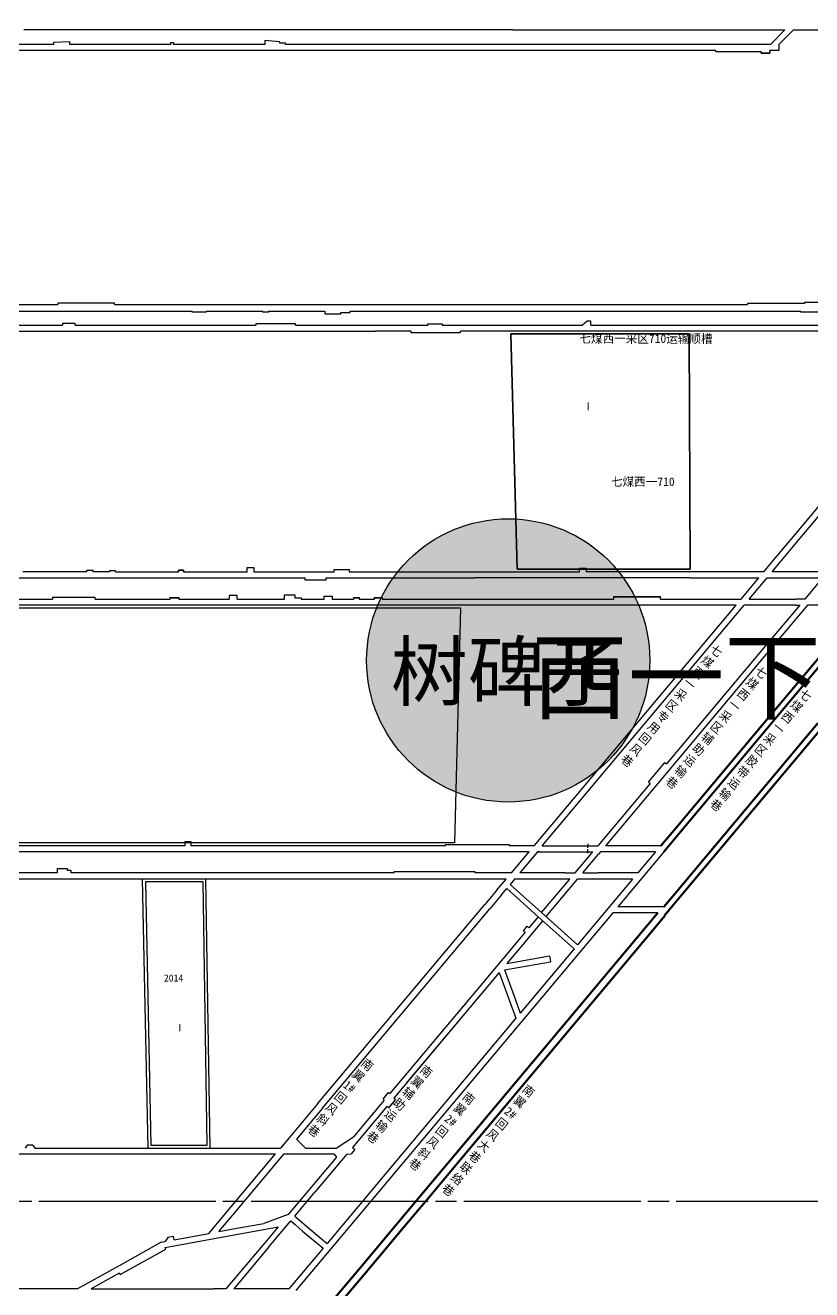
# Model space of a CAD drawing. Header units: millimetres. Extents: x 41513366 to 41522434, y 4590966 to 4600634.
# Drawn here: x 41517719 to 41518275, y 4593861 to 4594753 of the extents above; entities that cross this region are included whole.
import ezdxf

# ---------------------------------------------------------------- set-up
doc = ezdxf.new("R2010")
doc.units = ezdxf.units.MM
doc.linetypes.add('SJHD', pattern=[10, 8, -2])
doc.linetypes.add('新采区边界(5K)', pattern=[150, 125, -5, 15, -5])
doc.layers.get('0').update_dxf_attribs({"lineweight": 18})
for name, color, linetype, lineweight in [('12-2采区边界线', 7, 'Continuous', 18), ('2014年工作面月末位置', 150, 'Continuous', 18), ('2016年12煤进尺', 7, 'Continuous', 18), ('7煤工作面编号', 7, 'Continuous', 18), ('7煤巷道', 6, 'Continuous', 18), ('7煤巷道名称', 6, 'Continuous', 18), ('岩巷', 30, 'Continuous', 18), ('工作面月末位置', 7, 'Continuous', 18), ('采区名称', 7, 'Continuous', 18), ('采空区工作面颜色', 6, 'Continuous', 18)]:
    doc.layers.add(name, color=color, linetype=linetype, lineweight=lineweight)
doc.styles.add('仿宋_GB2312', font='')
doc.styles.add('正体', font='')
doc.styles.add('正等线体', font='simhei.ttf')
doc.styles.get('仿宋_GB2312').set_extended_font_data('宋体')
doc.styles.get('正体').set_extended_font_data('宋体')

msp = doc.modelspace()

# ---------------------------------------------------------------- hatches: boundary and pattern name
at = {"layer": '2016年12煤进尺', "lineweight": -3, "ltscale": 2}
h = msp.add_hatch(color=256, dxfattribs=at)
h.set_gradient(color1=(255, 255, 0), color2=(0, 255, 0), tint=1)
edge = h.paths.add_edge_path()
edge.add_arc((41518099.807, 4595388.504), 100, 0, 360)
edge = h.paths.add_edge_path()
edge.add_arc((41518060.298, 4594304.927), 100, 0, 360)

# ---------------------------------------------------------------- linework, layer by layer
at = {"color": 2, "lineweight": -3}
msp.add_lwpolyline([(41517971.9371, 4593995.1451), (41517972.7797, 4593994.4379)], dxfattribs=at)
at = {"layer": '12-2采区边界线', "linetype": '新采区边界(5K)', "lineweight": -3}
msp.add_lwpolyline([(41518603.8397, 4595091.2016), (41518603.8397, 4593922.9795), (41516900, 4593922.9795)], dxfattribs=at)
at = {"layer": '2014年工作面月末位置', "color": 150, "lineweight": -3, "ltscale": 0.5}
msp.add_lwpolyline([(41517849.832, 4593960.644), (41517846.822, 4594150.494)], dxfattribs=at)
at = {"layer": '2014年工作面月末位置', "color": 150, "lineweight": -3}
msp.add_lwpolyline([(41517804.0461, 4594148.494), (41517807.9621, 4593962.644), (41517847.8, 4593962.644), (41517844.8535, 4594148.494)], close=True, dxfattribs=at)
at = {"layer": '2016年12煤进尺', "lineweight": 30, "ltscale": 2}
msp.add_circle((41518060.298, 4594304.927), 100, dxfattribs=at)
at = {"layer": '7煤巷道', "lineweight": -3}
for p, q in [((41517830.983, 4594750.1504), (41517718.2, 4594750.1496)), ((41517933.415, 4594750.1511), (41517830.983, 4594750.1504)), ((41518063.52, 4594750.152), (41517933.415, 4594750.1511)), ((41518063.52, 4594750.152), (41518152.52, 4594750.152)), ((41518152.52, 4594750.144), (41518255.7071, 4594750.144)), ((41518255.7071, 4594750.144), (41518245.4571, 4594739.894)), ((41518261.6547, 4594750.152), (41518251.3967, 4594739.894)), ((41518261.6468, 4594750.144), (41518298.4534, 4594750.1439)), ((41517739.487, 4594739.894), (41517686.3871, 4594739.894)), ((41517772.104, 4594739.894), (41517750.487, 4594739.894)), ((41517821.916, 4594739.894), (41517772.104, 4594739.894)), ((41517842.274, 4594739.894), (41517823.916, 4594739.894)), ((41517888.292, 4594739.894), (41517842.274, 4594739.894)), ((41517899.8632, 4594739.894), (41517899.875, 4594739.894)), ((41517899.875, 4594739.894), (41517899.8632, 4594739.894)), ((41517979.518, 4594739.894), (41517902.892, 4594739.894)), ((41518088.5688, 4594739.894), (41517979.518, 4594739.894)), ((41518170.424, 4594739.894), (41518088.5688, 4594739.894)), ((41518202.45, 4594739.894), (41518170.424, 4594739.894)), ((41518245.4571, 4594739.894), (41518202.45, 4594739.894)), ((41518251.3967, 4594739.894), (41518251.3967, 4594735.694)), ((41517772.104, 4594735.694), (41517686.3871, 4594735.694)), ((41517842.274, 4594735.694), (41517772.104, 4594735.694)), ((41517899.875, 4594735.694), (41517842.274, 4594735.694)), ((41517979.518, 4594735.694), (41517899.875, 4594735.694)), ((41518088.5688, 4594735.694), (41517979.518, 4594735.694)), ((41518170.424, 4594735.694), (41518088.5688, 4594735.694)), ((41518202.45, 4594735.694), (41518170.424, 4594735.694)), ((41518207.024, 4594735.694), (41518202.45, 4594735.694)), ((41518207.024, 4594734.594), (41518207.024, 4594735.694)), ((41518207.024, 4594734.594), (41518207.024, 4594735.694)), ((41518239.024, 4594734.594), (41518207.024, 4594734.594)), ((41518239.024, 4594734.594), (41518207.024, 4594734.594)), ((41518251.3967, 4594735.694), (41518245.4571, 4594735.694)), ((41517658.262, 4594556.144), (41517742.126, 4594556.144)), ((41517782.126, 4594556.144), (41517784.742, 4594556.144)), ((41517784.742, 4594556.144), (41517882.036, 4594556.144)), ((41517882.036, 4594556.144), (41518017.383, 4594556.144)), ((41518017.383, 4594556.144), (41518139.077, 4594556.144)), ((41518139.077, 4594556.144), (41518229.389, 4594556.144)), ((41517658.262, 4594551.6316), (41517784.742, 4594551.6296)), ((41517784.742, 4594551.644), (41517837.0914, 4594551.6354)), ((41517847.0914, 4594551.6337), (41517882.036, 4594551.628)), ((41517882.036, 4594551.628), (41517887.0917, 4594551.6283)), ((41517891.0274, 4594551.6286), (41517930.79, 4594551.631)), ((41517948.69, 4594551.6321), (41518139.077, 4594551.644)), ((41518139.077, 4594551.644), (41518236.099, 4594551.644)), ((41518236.099, 4594551.644), (41518267.0372, 4594551.644)), ((41518271.0372, 4594551.144), (41518285.086, 4594551.144)), ((41517565.648, 4594537.444), (41517811.597, 4594537.444)), ((41517713.448, 4594541.644), (41517745.448, 4594541.644)), ((41517754.448, 4594541.644), (41517811.597, 4594541.644)), ((41517811.597, 4594541.644), (41517882.088, 4594541.644)), ((41517811.597, 4594537.444), (41517966.553, 4594537.444)), ((41517910.088, 4594541.644), (41517966.553, 4594541.644)), ((41518263.1453, 4594393.9865), (41518291.0025, 4594427.1854)), ((41518266.5159, 4594391.1582), (41518294.4119, 4594424.4034)), ((41518247.7462, 4594375.6346), (41518263.1453, 4594393.9865)), ((41518251.1168, 4594372.8063), (41518266.5159, 4594391.1582)), ((41518240.9292, 4594367.5104), (41518247.7462, 4594375.6346)), ((41517762.6005, 4594367.444), (41517717.516, 4594367.444)), ((41517767.2005, 4594368.444), (41517762.6005, 4594368.444)), ((41517778.6974, 4594367.444), (41517767.2005, 4594367.444)), ((41517782.8974, 4594367.444), (41517827.4974, 4594367.444)), ((41518188.611, 4594367.444), (41518115.3737, 4594367.444)), ((41518240.9292, 4594367.5104), (41518188.611, 4594367.444)), ((41518246.6678, 4594367.5042), (41518251.1168, 4594372.8063)), ((41518285.7944, 4594367.4622), (41518246.6678, 4594367.5042)), ((41517916.878, 4594361.594), (41517916.878, 4594363.244)), ((41517931.478, 4594361.594), (41517916.878, 4594361.594)), ((41517931.478, 4594363.244), (41517931.478, 4594361.594)), ((41518188.611, 4594363.244), (41518036.657, 4594363.244)), ((41518188.611, 4594363.244), (41518237.3493, 4594363.244)), ((41518224.7628, 4594348.244), (41518237.3493, 4594363.244)), ((41518230.5066, 4594348.244), (41518243.0931, 4594363.244)), ((41518243.0931, 4594363.244), (41518282.2549, 4594363.244)), ((41517768.541, 4594349.244), (41517738.541, 4594349.244)), ((41517738.541, 4594349.244), (41517738.541, 4594348.244)), ((41517768.541, 4594348.244), (41517768.541, 4594349.244)), ((41517821.641, 4594348.244), (41517821.641, 4594349.244)), ((41517821.641, 4594349.244), (41517827.641, 4594349.244)), ((41517821.644, 4594348.185), (41517821.644, 4594349.185)), ((41517821.644, 4594349.185), (41517827.644, 4594349.185)), ((41517827.641, 4594349.244), (41517827.641, 4594348.244)), ((41517827.644, 4594349.185), (41517827.644, 4594348.185)), ((41517868.803, 4594350.744), (41517863.203, 4594350.744)), ((41517863.203, 4594350.744), (41517863.203, 4594348.244)), ((41517868.806, 4594350.685), (41517863.206, 4594350.685)), ((41517868.803, 4594348.244), (41517868.803, 4594350.744)), ((41517868.806, 4594348.185), (41517868.806, 4594350.685)), ((41517902.306, 4594348.185), (41517902.306, 4594351.185)), ((41517902.306, 4594351.185), (41517909.606, 4594351.185)), ((41517909.606, 4594351.185), (41517909.606, 4594349.185)), ((41517909.606, 4594349.185), (41517914.106, 4594349.185)), ((41517914.106, 4594349.185), (41517914.106, 4594348.185)), ((41517930.303, 4594348.244), (41517930.303, 4594350.344)), ((41517930.303, 4594350.344), (41517936.003, 4594350.344)), ((41517930.306, 4594348.185), (41517930.306, 4594350.285)), ((41517930.306, 4594350.285), (41517936.006, 4594350.285)), ((41517936.003, 4594350.344), (41517936.003, 4594348.244)), ((41517936.006, 4594350.285), (41517936.006, 4594348.185)), ((41517951.303, 4594348.244), (41517951.303, 4594349.244)), ((41517951.303, 4594349.244), (41517955.103, 4594349.244)), ((41517951.306, 4594348.185), (41517951.306, 4594349.185)), ((41517951.306, 4594349.185), (41517955.106, 4594349.185)), ((41517955.103, 4594349.244), (41517955.103, 4594348.244)), ((41517955.106, 4594349.185), (41517955.106, 4594348.185)), ((41517965.803, 4594348.244), (41517965.803, 4594349.244)), ((41517965.803, 4594349.244), (41517971.303, 4594349.244)), ((41517965.806, 4594348.185), (41517965.806, 4594349.185)), ((41517965.806, 4594349.185), (41517971.306, 4594349.185)), ((41517971.303, 4594349.244), (41517971.303, 4594348.244)), ((41517971.306, 4594349.185), (41517971.306, 4594348.185)), ((41518269.6684, 4594348.244), (41518263.524, 4594348.244)), ((41518221.2385, 4594344.044), (41516951.476, 4594344.044)), ((41518095.9677, 4594194.7521), (41518221.2385, 4594344.044)), ((41518099.3383, 4594191.9238), (41518226.9823, 4594344.044)), ((41518263.524, 4594344.044), (41518226.9823, 4594344.044)), ((41518310.7894, 4594344.044), (41518271.6269, 4594344.044)), ((41518241.5993, 4594314.7925), (41518206.2554, 4594272.6713)), ((41518244.8167, 4594312.0928), (41518209.4728, 4594269.9716)), ((41518209.4728, 4594269.9716), (41518164.4776, 4594216.3484)), ((41518206.2554, 4594272.6713), (41518172.0191, 4594231.8701)), ((41518159.2999, 4594219.0454), (41518170.8701, 4594232.8342)), ((41518170.8701, 4594232.8342), (41518172.0191, 4594231.8701)), ((41518160.4489, 4594218.0813), (41518123.4973, 4594174.044)), ((41518164.4776, 4594216.3484), (41518128.98, 4594174.044)), ((41518159.2999, 4594219.0454), (41518160.4489, 4594218.0813)), ((41518078.5915, 4594174.044), (41518095.9677, 4594194.7521)), ((41518084.3353, 4594174.044), (41518099.3383, 4594191.9238)), ((41517831.898, 4594177.044), (41517836.098, 4594177.044)), ((41517831.898, 4594177.044), (41517831.898, 4594174.044)), ((41517831.898, 4594177.044), (41517836.098, 4594177.044)), ((41517831.898, 4594177.044), (41517831.898, 4594174.044)), ((41517836.098, 4594177.044), (41517836.098, 4594174.044)), ((41517836.098, 4594177.044), (41517836.098, 4594174.044)), ((41518015.913, 4594174.044), (41518015.913, 4594174.844)), ((41518015.913, 4594174.844), (41518060.913, 4594174.844)), ((41518015.913, 4594174.044), (41518015.913, 4594174.844)), ((41518015.913, 4594174.844), (41518060.913, 4594174.844)), ((41518060.913, 4594174.844), (41518060.913, 4594174.044)), ((41518060.913, 4594174.844), (41518060.913, 4594174.044)), ((41518081.0723, 4594169.844), (41518119.9731, 4594169.844)), ((41518084.3353, 4594174.044), (41518123.4973, 4594174.044)), ((41518107.5125, 4594154.994), (41518119.9731, 4594169.844)), ((41518112.9952, 4594154.994), (41518124.0072, 4594168.1177)), ((41518125.4558, 4594169.844), (41518124.0072, 4594168.1177)), ((41518170.2542, 4594169.7154), (41518137.721, 4594130.944)), ((41518170.1009, 4594169.844), (41518170.2542, 4594169.7154)), ((41518083.8851, 4594126.836), (41518103.7365, 4594150.494)), ((41518087.0034, 4594124.0183), (41518109.2192, 4594150.494)), ((41518100.624, 4594154.994), (41518107.5125, 4594154.994)), ((41518103.7365, 4594150.494), (41518100.624, 4594150.494)), ((41518123.8962, 4594150.494), (41518109.2192, 4594150.494)), ((41518112.9952, 4594154.994), (41518123.8962, 4594154.994)), ((41518052.0051, 4594142.3594), (41518043.8139, 4594132.5974)), ((41517925.6763, 4593991.8066), (41518043.8139, 4594132.5974)), ((41518055.5289, 4594139.4026), (41518047.3377, 4594129.6406)), ((41517929.2001, 4593988.8498), (41518047.3377, 4594129.6406)), ((41518081.4951, 4594123.9877), (41518074.9533, 4594116.1915)), ((41518134.1968, 4594126.744), (41518126.8439, 4594117.9811)), ((41518170.2088, 4594130.944), (41518137.721, 4594130.944)), ((41518126.8439, 4594117.9811), (41517910.3528, 4593859.9771)), ((41518084.6227, 4594121.181), (41518069.5936, 4594103.27)), ((41518123.3201, 4594120.938), (41518109.129, 4594104.0256)), ((41518066.3762, 4594105.9697), (41518038.6036, 4594072.8717)), ((41518072.2536, 4594112.9741), (41518066.3762, 4594105.9697)), ((41518069.5936, 4594103.27), (41518059.2873, 4594090.9874)), ((41518106.8137, 4594101.2664), (41518068.7672, 4594055.9244)), ((41518089.3482, 4594096.3198), (41518090.0768, 4594092.1835)), ((41518053.8823, 4594084.5394), (41518041.8266, 4594070.1669)), ((41518053.8823, 4594084.5394), (41518061.1722, 4594064.5113)), ((41518057.6487, 4594086.4712), (41518065.1189, 4594065.9479)), ((41518061.1722, 4594064.5113), (41518065.6499, 4594052.2093)), ((41518065.1189, 4594065.9479), (41518068.7672, 4594055.9244)), ((41518065.6499, 4594052.2093), (41517985.2933, 4593956.444)), ((41517925.6763, 4593991.8066), (41517906.7141, 4593969.2083)), ((41517929.2001, 4593988.8498), (41517910.807, 4593966.9297)), ((41517906.7141, 4593969.2083), (41517899.5278, 4593960.644)), ((41517939.0872, 4593954.2904), (41517904.9408, 4593913.6009)), ((41517985.2933, 4593956.444), (41517932.3228, 4593893.3163)), ((41517942.3078, 4593951.5875), (41517923.6594, 4593929.3675)), ((41517909.4856, 4593912.4789), (41517923.6594, 4593929.3675)), ((41517904.9408, 4593913.6009), (41517887.5994, 4593907.4259)), ((41517891.518, 4593891.0701), (41517906.657, 4593909.1086)), ((41517906.657, 4593909.1086), (41517909.7382, 4593906.5232)), ((41517909.4856, 4593912.4789), (41517912.5664, 4593909.8938)), ((41517912.5664, 4593909.8938), (41517917.9289, 4593905.3941)), ((41517897.7471, 4593905.0288), (41517888.2997, 4593893.7711)), ((41517909.7382, 4593906.5232), (41517915.1003, 4593902.0238)), ((41517915.1003, 4593902.0238), (41517925.6739, 4593893.1516)), ((41517917.9289, 4593905.3941), (41517928.5024, 4593896.5219)), ((41517925.6739, 4593893.1516), (41517929.4945, 4593889.9457)), ((41517928.5024, 4593896.5219), (41517932.3228, 4593893.3163)), ((41517929.4945, 4593889.9457), (41517906.829, 4593862.934))]:
    msp.add_line(p, q, dxfattribs=at)
at = {"layer": '7煤巷道', "color": 5, "lineweight": 50}
for p, q in [((41518300.5048, 4594331.7873), (41518246.8717, 4594267.8698)), ((41518303.7222, 4594329.0876), (41518250.0891, 4594265.1701)), ((41518246.8717, 4594267.8698), (41518178.6432, 4594186.5583)), ((41518250.0891, 4594265.1701), (41518181.8606, 4594183.8586)), ((41518178.642, 4594186.5593), (41518168.1405, 4594174.044)), ((41518181.8606, 4594183.8586), (41518170.1009, 4594169.844)), ((41518176.7639, 4594138.7561), (41518170.2088, 4594130.944)), ((41518179.9813, 4594136.0564), (41518170.5972, 4594124.8729))]:
    msp.add_line(p, q, dxfattribs=at)
at = {"layer": '7煤巷道', "lineweight": -3}
for points in [[(41517739.487, 4594739.894), (41517739.487, 4594741.409), (41517750.487, 4594742.009), (41517750.487, 4594739.894)], [(41517821.916, 4594739.894), (41517821.916, 4594741.294), (41517823.916, 4594741.294), (41517823.916, 4594739.894)], [(41517902.892, 4594739.894), (41517902.892, 4594740.7118), (41517898.892, 4594740.894), (41517898.892, 4594741.7484), (41517888.292, 4594742.6941), (41517888.292, 4594739.894)], [(41518251.3967, 4594735.694), (41518245.024, 4594735.694), (41518245.024, 4594733.694), (41518239.024, 4594733.694), (41518239.024, 4594734.594), (41518239.024, 4594733.694), (41518245.024, 4594733.694), (41518245.024, 4594735.694)], [(41517782.126, 4594556.144), (41517782.126, 4594557.144), (41517742.126, 4594557.144), (41517742.126, 4594556.144)], [(41518269.589, 4594556.844), (41518229.389, 4594556.844), (41518229.389, 4594556.144)], [(41518302.089, 4594556.144), (41518302.089, 4594557.644), (41518269.589, 4594557.644), (41518269.589, 4594556.844)], [(41517754.448, 4594541.644), (41517754.448, 4594542.944), (41517745.448, 4594542.944), (41517745.448, 4594541.644)], [(41517847.0914, 4594551.644), (41517847.0914, 4594550.844), (41517837.0914, 4594550.844), (41517837.0914, 4594551.644)], [(41517891.0917, 4594551.644), (41517891.0917, 4594550.844), (41517887.0917, 4594550.844), (41517887.0917, 4594551.644)], [(41517930.79, 4594551.644), (41517930.79, 4594549.744), (41517942.19, 4594549.744), (41517942.19, 4594550.644), (41517948.69, 4594550.644), (41517948.69, 4594551.644)], [(41518116.1182, 4594544.444), (41518112.693, 4594541.644)], [(41518118.719, 4594541.644), (41518118.719, 4594544.444), (41518116.1182, 4594544.444)], [(41518271.0372, 4594551.144), (41518271.0372, 4594550.844), (41518267.0372, 4594550.844), (41518267.0372, 4594551.644)], [(41517910.088, 4594541.644), (41517910.088, 4594542.644), (41517882.088, 4594542.644), (41517882.088, 4594541.644)], [(41517910.088, 4594541.644), (41517910.088, 4594542.644), (41517882.088, 4594542.644), (41517882.088, 4594541.644)], [(41517966.553, 4594541.644), (41518003.55, 4594541.644)], [(41517991.55, 4594537.444), (41517966.553, 4594537.444)], [(41517991.55, 4594537.444), (41517991.55, 4594536.444), (41518026.55, 4594536.444), (41518026.55, 4594537.444)], [(41518003.55, 4594541.644), (41518003.55, 4594542.644), (41518013.55, 4594542.644), (41518013.55, 4594541.644)], [(41518013.55, 4594541.644), (41518112.693, 4594541.644)], [(41518327.013, 4594537.444), (41518026.55, 4594537.444)], [(41518118.719, 4594541.644), (41518317.4918, 4594541.644)], [(41517762.6005, 4594367.444), (41517762.6005, 4594368.444)], [(41517767.2005, 4594367.444), (41517767.2005, 4594368.444)], [(41517782.8974, 4594367.444), (41517782.8974, 4594368.244), (41517778.6974, 4594368.244), (41517778.6974, 4594367.444)], [(41517827.4974, 4594367.444), (41517827.4974, 4594368.544), (41517830.9974, 4594368.544), (41517830.9974, 4594367.444)], [(41517830.9974, 4594367.444), (41517830.9974, 4594368.544), (41517827.4974, 4594368.544), (41517827.4974, 4594367.444)], [(41517830.9974, 4594367.444), (41517875.9974, 4594367.444)], [(41517875.9974, 4594367.444), (41517875.9974, 4594370.444), (41517880.6974, 4594370.444), (41517880.6974, 4594367.444)], [(41517875.9974, 4594367.444), (41517875.9974, 4594370.444), (41517880.6974, 4594370.444), (41517880.6974, 4594367.444)], [(41517880.6974, 4594367.444), (41517937.278, 4594367.444)], [(41517937.278, 4594367.444), (41517937.278, 4594369.094), (41517947.978, 4594369.094), (41517947.978, 4594367.444)], [(41517947.978, 4594367.444), (41518110.5737, 4594367.444)], [(41518110.5737, 4594367.444), (41518110.5737, 4594370.044), (41518115.3737, 4594370.044), (41518115.3737, 4594367.444)], [(41517490.83, 4594363.244), (41517916.878, 4594363.244)], [(41517931.478, 4594363.244), (41518036.657, 4594363.244)], [(41518282.2549, 4594363.244), (41518269.6684, 4594348.244)], [(41517441.178, 4594348.244), (41517738.541, 4594348.244)], [(41517768.541, 4594348.244), (41517821.641, 4594348.244)], [(41517827.641, 4594348.244), (41517863.203, 4594348.244)], [(41517868.803, 4594348.244), (41517902.306, 4594348.185)], [(41517914.106, 4594348.185), (41517930.303, 4594348.244)], [(41517936.003, 4594348.244), (41517951.303, 4594348.244)], [(41517955.103, 4594348.244), (41517965.803, 4594348.244)], [(41517971.303, 4594348.244), (41518134.735, 4594348.244)], [(41518167.735, 4594348.244), (41518167.735, 4594349.744), (41518134.735, 4594349.744), (41518134.735, 4594348.244)], [(41518167.738, 4594348.185), (41518167.738, 4594349.685), (41518134.738, 4594349.685), (41518134.738, 4594348.185)], [(41518167.735, 4594348.244), (41518224.7628, 4594348.244)], [(41518230.5066, 4594348.244), (41518263.524, 4594348.244)], [(41518266.1442, 4594344.044), (41518241.5993, 4594314.7925)], [(41518271.6269, 4594344.044), (41518244.8167, 4594312.0928)], [(41518263.524, 4594344.044), (41518266.1442, 4594344.044)], [(41518018.479, 4594169.844), (41516958.3488, 4594169.844), (41516958.3488, 4594168.844), (41516943.3488, 4594168.844), (41516943.3488, 4594169.844)], [(41517831.898, 4594174.044), (41517709.844, 4594174.044)], [(41518015.913, 4594174.044), (41517836.098, 4594174.044)], [(41518075.0673, 4594169.844), (41518018.479, 4594169.844)], [(41518078.5915, 4594174.044), (41518060.913, 4594174.044)], [(41518062.6068, 4594154.994), (41518075.0675, 4594169.844)], [(41518081.0723, 4594169.844), (41518068.6117, 4594154.994)], [(41518075.0675, 4594169.844), (41518075.0673, 4594169.844)], [(41518082.479, 4594169.844), (41518081.0723, 4594169.844)], [(41518164.3572, 4594169.844), (41518125.4558, 4594169.844)], [(41518168.1425, 4594174.044), (41518128.98, 4594174.044)], [(41518164.3572, 4594169.844), (41518151.8965, 4594154.994)], [(41517732.8537, 4594154.994), (41517702.87, 4594154.994)], [(41517732.8537, 4594150.494), (41517702.87, 4594150.494)], [(41517742.0271, 4594154.994), (41517732.8537, 4594154.994)], [(41517762.921, 4594150.494), (41517732.8537, 4594150.494)], [(41517742.0271, 4594154.994), (41517742.0271, 4594157.894), (41517748.7271, 4594157.894)], [(41517748.7271, 4594157.894), (41517748.7271, 4594156.894), (41517751.3352, 4594156.894), (41517751.3352, 4594154.994)], [(41517749.6271, 4594156.894), (41517751.3352, 4594156.894)], [(41517762.921, 4594154.994), (41517751.3352, 4594154.994)], [(41517853.122, 4594154.994), (41517762.921, 4594154.994)], [(41517853.122, 4594150.494), (41517762.921, 4594150.494)], [(41517929.134, 4594154.994), (41517853.122, 4594154.994)], [(41517929.134, 4594150.494), (41517853.122, 4594150.494)], [(41517979.7229, 4594154.994), (41517929.134, 4594154.994)], [(41518002.085, 4594150.494), (41517929.134, 4594150.494)], [(41517979.7229, 4594154.994), (41517979.7229, 4594155.994), (41518036.7229, 4594155.994), (41518036.7229, 4594154.994)], [(41518057.0188, 4594150.494), (41518002.085, 4594150.494)], [(41518057.0188, 4594154.994), (41518036.7229, 4594154.994)], [(41518052.0051, 4594142.3594), (41518055.879, 4594146.9761), (41518058.8309, 4594150.494)], [(41518062.6068, 4594154.994), (41518057.0188, 4594154.994)], [(41518058.8309, 4594150.494), (41518057.0188, 4594150.494)], [(41518064.8357, 4594150.494), (41518061.6198, 4594146.6613)], [(41518064.8357, 4594150.494), (41518061.6198, 4594146.6613)], [(41518070.5237, 4594150.494), (41518064.8357, 4594150.494)], [(41518100.624, 4594150.494), (41518064.8357, 4594150.494)], [(41518070.5237, 4594154.994), (41518068.6117, 4594154.994)], [(41518100.624, 4594154.994), (41518068.6117, 4594154.994)], [(41518148.1206, 4594150.494), (41518123.3201, 4594120.938)], [(41518151.8965, 4594154.994), (41518123.8962, 4594154.994)], [(41518148.1206, 4594150.494), (41518123.8962, 4594150.494)], [(41518055.5289, 4594139.4026), (41518059.3044, 4594143.902)], [(41518066.3773, 4594137.5547), (41518059.3044, 4594143.902)], [(41518068.7839, 4594140.2362), (41518061.6198, 4594146.6613)], [(41518061.6198, 4594146.6613), (41518068.7839, 4594140.2362)], [(41518081.4951, 4594123.9877), (41518066.3771, 4594137.5544)], [(41518083.8851, 4594126.836), (41518068.7839, 4594140.2362)], [(41518106.8137, 4594101.2664), (41518081.4951, 4594123.9877)], [(41518109.129, 4594104.0256), (41518083.8851, 4594126.836)], [(41518166.0311, 4594126.744), (41518134.1968, 4594126.744)], [(41518166.0311, 4594126.744), (41518134.1968, 4594126.744)], [(41518071.0279, 4594114.0026), (41518073.7276, 4594117.22)], [(41518073.7276, 4594117.22), (41518074.9533, 4594116.1915)], [(41518084.6227, 4594121.181), (41518084.6226, 4594121.1811)], [(41518071.0279, 4594114.0026), (41518072.2536, 4594112.9741)], [(41518057.6487, 4594086.4712), (41518090.0768, 4594092.1835)], [(41518059.3238, 4594091.0309), (41518089.3482, 4594096.3198)], [(41518053.8806, 4594084.5441), (41517979.537, 4593995.9473)], [(41518038.6032, 4594072.872), (41517976.6578, 4593999.0589)], [(41518041.8204, 4594070.1721), (41517988.3097, 4594006.4099)], [(41517971.9371, 4593995.1451), (41517975.7387, 4593999.8303)], [(41517975.7387, 4593999.8303), (41517976.6577, 4593999.059)], [(41517975.7387, 4593999.8303), (41517976.6577, 4593999.059)], [(41517974.5851, 4593990.051), (41517950.2952, 4593961.1059)], [(41517972.7798, 4593994.4378), (41517951.0085, 4593968.4956)], [(41517971.9371, 4593995.1451), (41517972.7797, 4593994.4379)], [(41517971.9371, 4593995.1451), (41517972.7797, 4593994.4379)], [(41517975.7892, 4593989.0404), (41517974.5871, 4593990.0493)], [(41517980.7392, 4593994.9385), (41517975.7892, 4593989.0404)], [(41517979.537, 4593995.9473), (41517980.7614, 4593994.9199)], [(41517720.554, 4593962.644), (41517719.054, 4593960.644)], [(41517724.554, 4593962.644), (41517720.554, 4593962.644)], [(41517724.554, 4593962.644), (41517726.054, 4593960.644)], [(41517910.807, 4593966.9297), (41517917.183, 4593960.644)], [(41517938.7615, 4593960.644), (41517951.0088, 4593968.4957)], [(41517644.04, 4593956.444), (41517726.036, 4593956.444)], [(41517726.036, 4593960.644), (41517808.788, 4593960.644)], [(41517726.036, 4593956.444), (41517808.788, 4593956.444)], [(41517808.788, 4593960.644), (41517872.721, 4593960.644)], [(41517808.788, 4593956.444), (41517872.721, 4593956.444)], [(41517872.721, 4593960.644), (41517899.5278, 4593960.644)], [(41517872.721, 4593956.444), (41517896.0033, 4593956.444)], [(41517886.3109, 4593944.893), (41517896.0033, 4593956.444)], [(41517889.8347, 4593941.9362), (41517902.0082, 4593956.444)], [(41517902.0082, 4593956.444), (41517903.8004, 4593956.444), (41517937.1496, 4593956.444)], [(41517917.183, 4593960.644), (41517938.7615, 4593960.644)], [(41517937.1496, 4593956.444), (41517939.0874, 4593954.2902)], [(41517939.0873, 4593954.2904), (41517939.0872, 4593954.2904)], [(41517946.31, 4593956.3563), (41517942.344, 4593951.6307)], [(41517946.31, 4593956.3563), (41517949.4861, 4593956.5629)], [(41517952.0575, 4593959.6269), (41517949.4861, 4593956.5629)], [(41517950.2957, 4593961.1054), (41517952.0575, 4593959.6269)], [(41517864.4563, 4593918.8473), (41517886.3109, 4593944.893)], [(41517867.9801, 4593915.8905), (41517889.8347, 4593941.9362)], [(41517848.8716, 4593900.2741), (41517864.4563, 4593918.8473)], [(41517855.9775, 4593901.5863), (41517867.9801, 4593915.8905)], [(41517824.3652, 4593895.7485), (41517848.8716, 4593900.2741)], [(41517855.9775, 4593901.5863), (41517868.6717, 4593903.9305)], [(41517868.6717, 4593903.9305), (41517887.5994, 4593907.4259)], [(41517869.4344, 4593899.8004), (41517894.0144, 4593904.3395)], [(41517894.0144, 4593904.3395), (41517897.7471, 4593905.0288)], [(41517815.3022, 4593894.0748), (41517787.6508, 4593878.6915)], [(41517815.3022, 4593894.0748), (41517817.9733, 4593894.5681)], [(41517824.3652, 4593895.7485), (41517823.9112, 4593898.2069), (41517819.9777, 4593897.4805), (41517817.9733, 4593894.5681)], [(41517817.9738, 4593890.2972), (41517823.2159, 4593891.2652)], [(41517823.2159, 4593891.2652), (41517869.4344, 4593899.8004)], [(41517888.2994, 4593893.7713), (41517860.9627, 4593861.197), (41517852.2472, 4593861.197)], [(41517891.518, 4593891.0701), (41517866.4469, 4593861.197)], [(41517785.6406, 4593872.3092), (41517786.224, 4593871.2606), (41517818.5572, 4593889.2485), (41517817.9738, 4593890.2972)], [(41517787.6508, 4593878.6915), (41517756.2047, 4593861.197), (41517740.8941, 4593861.197), (41517714.894, 4593861.197), (41517683.894, 4593861.197), (41517638.894, 4593861.197), (41517569.8921, 4593861.197)], [(41517785.6406, 4593872.3092), (41517765.6665, 4593861.197)], [(41517765.6685, 4593861.1981), (41517852.2472, 4593861.197)], [(41517895.4327, 4593861.197), (41517866.4469, 4593861.197)], [(41517906.829, 4593862.934), (41517905.3715, 4593861.197), (41517895.4327, 4593861.197)]]:
    msp.add_lwpolyline(points, dxfattribs=at)
at = {"layer": '7煤巷道', "color": 3, "lineweight": -3}
msp.add_lwpolyline([(41518266.1442, 4594344.044), (41518241.5993, 4594314.7925)], dxfattribs=at)
at = {"layer": '7煤巷道', "color": 5, "lineweight": 50}
for points in [[(41518278.9825, 4594260.5754), (41518176.7639, 4594138.7561)], [(41518282.1999, 4594257.8757), (41518179.9813, 4594136.0564)], [(41518151.3652, 4594109.2658), (41518166.0311, 4594126.744)], [(41518155.3488, 4594105.9232), (41518170.9797, 4594124.5518)], [(41518170.9798, 4594124.5519), (41518170.5972, 4594124.8729)], [(41518022.8758, 4593956.1376), (41518151.3652, 4594109.2658)], [(41518026.8593, 4593952.7951), (41518155.3488, 4594105.9232)], [(41518000.4051, 4593929.3579), (41518022.8758, 4593956.1376)], [(41518004.3885, 4593926.0154), (41518026.8593, 4593952.7951)], [(41517982.404, 4593907.905), (41518000.4051, 4593929.3579)], [(41517986.3874, 4593904.5625), (41518004.3885, 4593926.0154)], [(41517964.3717, 4593886.4148), (41517982.404, 4593907.905)], [(41517968.3551, 4593883.0723), (41517986.3874, 4593904.5625)], [(41517954.7428, 4593874.9395), (41517964.3717, 4593886.4148)], [(41517958.7262, 4593871.597), (41517968.3551, 4593883.0723)], [(41517930.9468, 4593846.5805), (41517941.8863, 4593859.6177), (41517954.7428, 4593874.9395)], [(41517934.9302, 4593843.238), (41517945.8698, 4593856.2752), (41517958.7262, 4593871.597)]]:
    msp.add_lwpolyline(points, dxfattribs=at)
at = {"layer": '岩巷', "color": 3, "linetype": 'Continuous', "lineweight": -3, "ltscale": 2}
for p, q in [((41518116.3585, 4594171.7414), (41518116.3984, 4594168.8873)), ((41518116.4352, 4594175.327), (41518116.3984, 4594172.6666))]:
    msp.add_line(p, q, dxfattribs=at)
at = {"layer": '工作面月末位置', "color": 20, "lineweight": -3, "ltscale": 0.5}
msp.add_lwpolyline([(41517806.0038, 4593960.644), (41517802.0036, 4594150.4939)], dxfattribs=at)
at = {"layer": '采空区工作面颜色', "color": 205, "lineweight": -3}
for points in [[(41518188.039, 4594535.4633), (41518062.2208, 4594535.4614)], [(41518062.2208, 4594535.4614), (41518066.4958, 4594369.4955)], [(41518188.8806, 4594369.4497), (41518188.039, 4594535.4633)], [(41518188.8806, 4594369.4497), (41518066.497, 4594369.449)]]:
    msp.add_lwpolyline(points, close=True, dxfattribs=at)
at = {"layer": '采空区工作面颜色', "color": 241, "lineweight": -3}
msp.add_lwpolyline([(41516901.0059, 4594342.044), (41518026.6485, 4594342.044), (41518022.3974, 4594176.044), (41516900.9984, 4594176.044)], dxfattribs=at)

# ---------------------------------------------------------------- texts
at = {"layer": '2014年工作面月末位置', "color": 150, "lineweight": -3, "char_height": 5, "width": 172.213633, "attachment_point": 1, "style": '正体'}
for s, insert in [('2014', (41517817.1538, 4594083.1732)), ('Ⅰ', (41517824.9429, 4594047.9765))]:
    msp.add_mtext(s, dxfattribs=dict(at, insert=insert))
at = {"layer": '2016年12煤进尺', "lineweight": -3, "ltscale": 2, "insert": (41517977.3087, 4594317.1677), "char_height": 40, "width": 217.41152, "attachment_point": 1, "style": '仿宋_GB2312'}
msp.add_mtext('树碑子', dxfattribs=at)
at = {"layer": '7煤工作面编号', "color": 6, "linetype": 'SJHD', "lineweight": -3, "insert": (41518155.3345, 4594427.4232), "char_height": 6, "width": 234.47629, "attachment_point": 8, "style": '正等线体'}
msp.add_mtext('{\\fSimSun|b0|i0|c134|p49;七煤西一710}', dxfattribs=at)
at = {"layer": '7煤巷道名称', "color": 6, "linetype": 'SJHD', "lineweight": -3, "insert": (41518157.574, 4594528.4183), "char_height": 6, "width": 410.790085, "attachment_point": 8, "style": '仿宋_GB2312'}
msp.add_mtext('七煤西一采区710运输顺槽', dxfattribs=at)
at = {"layer": '7煤巷道名称', "lineweight": -3, "char_height": 6, "width": 11.653473, "attachment_point": 1, "rotation": 320.9236702, "style": '正等线体'}
for s, insert in [('七煤西一采区专用回风巷', (41518205.9657, 4594316.5435)), ('七煤西一采区辅助运输巷', (41518237.584, 4594301.1925)), ('七煤西\\P一\\P采\\P区\\P胶\\P带\\P运\\P输\\P巷', (41518268.8769, 4594285.1801)), ('南翼1#回风斜巷', (41517959.4994, 4594024.2741)), ('南翼辅助运输巷', (41518001.1358, 4594019.6048)), ('南翼2#回风斜巷', (41518031.0251, 4594000.46)), ('南翼2#回风大\\P巷\\P联\\P络\\P巷', (41518073.3051, 4594005.7175))]:
    msp.add_mtext(s, dxfattribs=dict(at, insert=insert))
at = {"layer": '工作面月末位置', "color": 213, "lineweight": -3, "insert": (41518113.073, 4594487.0199), "char_height": 5, "width": 50.976239, "attachment_point": 1, "style": '正体'}
msp.add_mtext('{\\H1.083x;Ⅰ}', dxfattribs=at)
at = {"layer": '采区名称', "color": 7, "lineweight": -3, "insert": (41518076.587, 4594318.4921), "char_height": 50, "width": 3582.4, "attachment_point": 1, "style": '正等线体'}
msp.add_mtext('西一下采区', dxfattribs=at)

doc.saveas('drawing.dxf')
